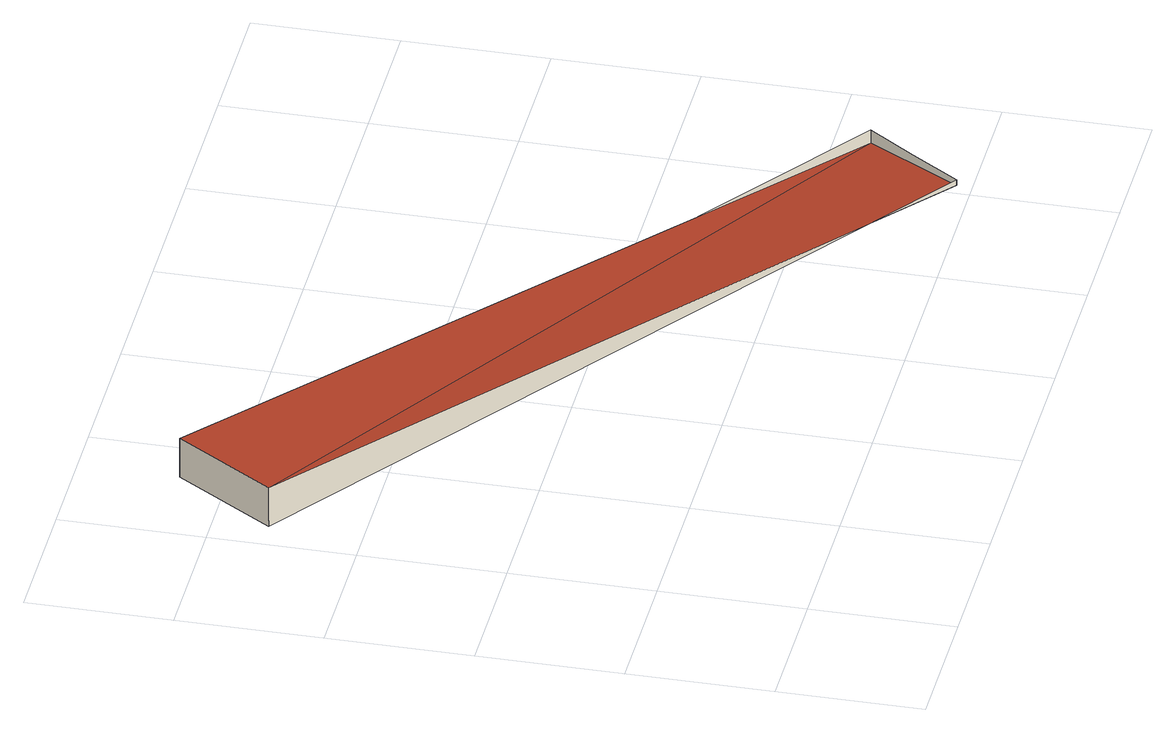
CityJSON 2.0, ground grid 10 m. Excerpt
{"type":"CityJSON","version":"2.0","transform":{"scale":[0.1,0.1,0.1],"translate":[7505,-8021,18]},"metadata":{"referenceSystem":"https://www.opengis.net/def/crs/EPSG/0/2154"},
"CityObjects":{
"building1":{"type":"Building","attributes":{"name":"inconnu","Volume":525.38,"Profile":"IGN","ZMIN":21.25,"TEXTURE":1,"THICKNESS":0.1,"OVERHANG":0,"NDALLE":"76_95","NDALLE410":"76_95B","NDALLE4915":"15_12","SOURCE":"V2017","COMMENT":"Restitution avant 2017","DT_INTEG":20170501,"USAGE":"indiffÃ©renciÃ©","ANCON":"NULL","Shape_Leng":137.76,"Shape_Le_1":137.76,"Shape_Le_2":137.76,"Shape_Le_3":137.76,"Shape_Area":496.42},"children":["building1-1"]},
"building1-1":{"type":"BuildingPart","attributes":{"measuredHeight":4},"parents":["building1"],"geometry":[{"type":"MultiSurface","lod":"2","boundaries":[[[0,1,2]],[[1,3,2]],[[4,0,2,5]],[[6,1,0,4]],[[3,1,6,7,8]],[[2,3,8,9,5]]],"semantics":{"surfaces":[{"type":"RoofSurface"},{"type":"WallSurface"}],"values":[0,0,1,1,1,1]}}]}
},
"vertices":[
[52,429,42],[7,360,42],[547,76,2],[501,9,8],[52,429,12],[547,76,12],[7,360,12],[254,185,12],[501,9,12],[524,43,12]
]}
